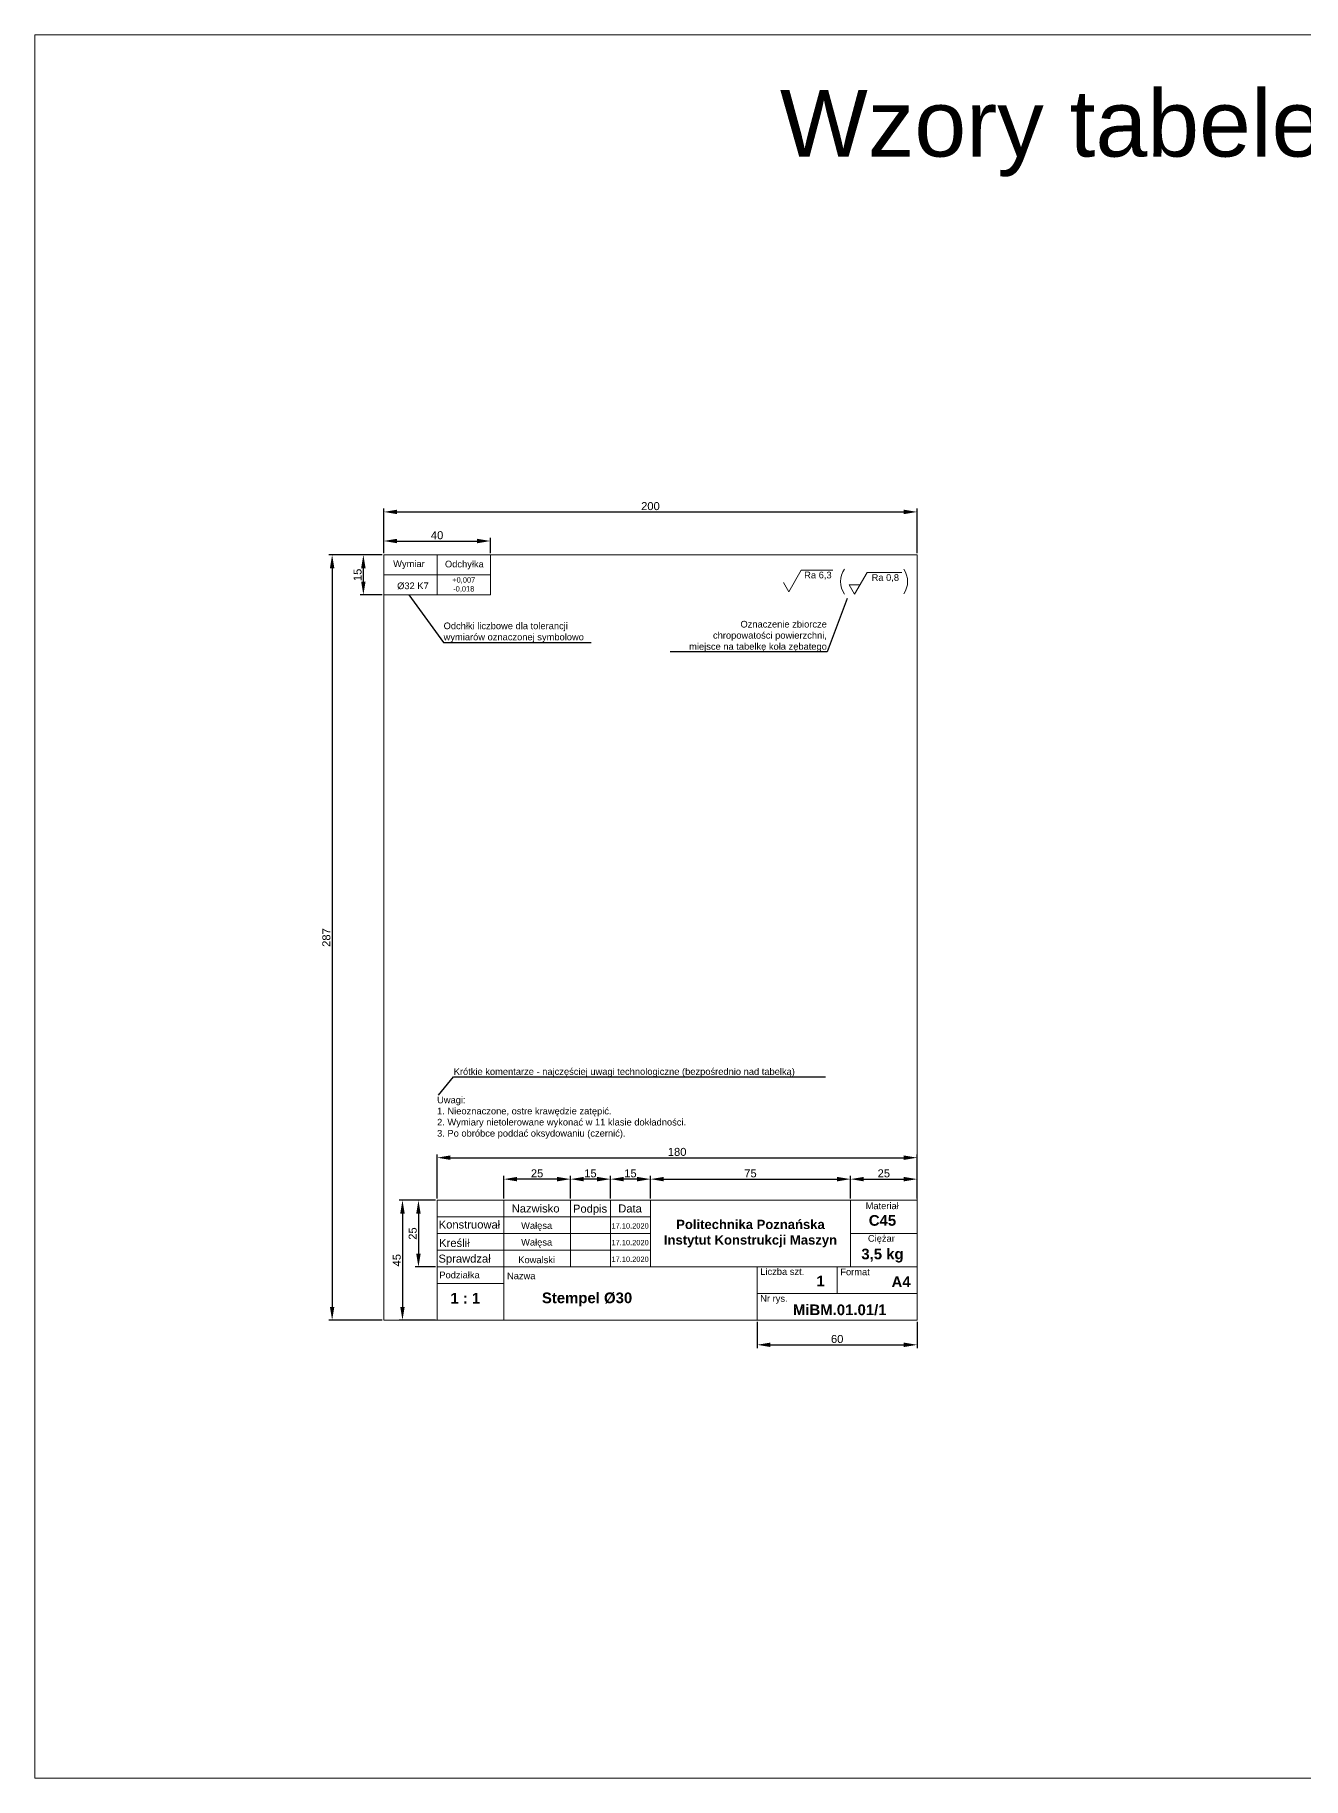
# Model space of a CAD drawing. Header units: millimetres. Extents: x 1987 to 2938, y 1540 to 2194.
# Drawn here: x 1987 to 2463, y 1540 to 2194 of the extents above; entities that cross this region are included whole.
import ezdxf
from ezdxf import colors
from ezdxf.entities.mleader import LeaderData, LeaderLine
from ezdxf.enums import TextEntityAlignment as Align
from ezdxf.math import Vec2, Vec3

# ---------------------------------------------------------------- set-up
doc = ezdxf.new("R2010")
doc.units = ezdxf.units.MM
doc.layers.get('Defpoints').update_dxf_attribs({"lineweight": 9})
doc.layers.add('Cienka', color=7, linetype='Continuous', lineweight=5)
doc.layers.add('Gruba', color=7, linetype='Continuous', lineweight=15)
doc.styles.add('arial_ttf', font='arial.ttf')
doc.styles.add('arial_ttfB', font='arialbd.ttf')
doc.styles.add('Inzynierka', font='arial.ttf')
doc.styles.get("Standard").update_dxf_attribs({"font": 'arial.ttf'})
doc.dimstyles.new('ISO-25', dxfattribs={"dimtxt": 2.5, "dimasz": 2.5, "dimexe": 1.25, "dimexo": 0.625, "dimtad": 1, "dimtxsty": 'Standard', "dimcen": 2.5, "dimadec": 0, "dimazin": 0, "dimtfac": 1, "dimtmove": 0, "dimatfit": 3, "dimfxl": 1, "dimarcsym": 0})

# ---------------------------------------------------------------- blocks, each defined once
blk = doc.blocks.new('*D33')
at = {"layer": 'Cienka', "color": 0, "lineweight": -2, "transparency": 16777216}
for p, q in [((2118.21, 1999.77), (2118.21, 2016.51)), ((2123.21, 2015.26), (2313.21, 2015.26)), ((2318.21, 1999.77), (2318.21, 2016.51))]:
    blk.add_line(p, q, dxfattribs=at)
at = {"layer": 'Cienka', "color": 0, "transparency": 16777216}
for points in [[(2123.21, 2016.09), (2123.21, 2014.43), (2118.21, 2015.26)], [(2313.21, 2016.09), (2313.21, 2014.43), (2318.21, 2015.26)]]:
    blk.add_solid(points, dxfattribs=at)
at = {"layer": 'Defpoints', "color": 0, "transparency": 16777216}
for p in [(2318.21, 2015.26), (2118.21, 1999.15), (2318.21, 1999.15)]:
    blk.add_point(p, dxfattribs=at)
at = {"layer": 'Cienka', "color": 0, "transparency": 16777216, "insert": (2218.21, 2017.42), "char_height": 3, "attachment_point": 5}
blk.add_mtext('200', dxfattribs=at)
blk = doc.blocks.new('*D34')
at = {"layer": 'Cienka', "color": 0, "lineweight": -2, "transparency": 16777216}
for p, q in [((2117.59, 1999.15), (2097.62, 1999.15)), ((2098.87, 1994.15), (2098.87, 1717.15)), ((2117.59, 1712.15), (2097.62, 1712.15))]:
    blk.add_line(p, q, dxfattribs=at)
at = {"layer": 'Cienka', "color": 0, "transparency": 16777216}
for points in [[(2098.03, 1994.15), (2099.7, 1994.15), (2098.87, 1999.15)], [(2098.03, 1717.15), (2099.7, 1717.15), (2098.87, 1712.15)]]:
    blk.add_solid(points, dxfattribs=at)
at = {"layer": 'Defpoints', "color": 0, "transparency": 16777216}
for p in [(2118.21, 1999.15), (2098.87, 1712.15), (2118.21, 1712.15)]:
    blk.add_point(p, dxfattribs=at)
at = {"layer": 'Cienka', "color": 0, "transparency": 16777216, "insert": (2096.71, 1855.65), "char_height": 3, "attachment_point": 5, "rotation": 90}
blk.add_mtext('287', dxfattribs=at)
blk = doc.blocks.new('*D35')
at = {"layer": 'Cienka', "color": 0, "lineweight": -2, "transparency": 16777216}
for p, q in [((2293.21, 1757.77), (2293.21, 1766.3)), ((2298.21, 1765.05), (2313.21, 1765.05)), ((2318.21, 1757.77), (2318.21, 1766.3))]:
    blk.add_line(p, q, dxfattribs=at)
at = {"layer": 'Cienka', "color": 0, "transparency": 16777216}
for points in [[(2298.21, 1765.89), (2298.21, 1764.22), (2293.21, 1765.05)], [(2313.21, 1765.89), (2313.21, 1764.22), (2318.21, 1765.05)]]:
    blk.add_solid(points, dxfattribs=at)
at = {"layer": 'Defpoints', "color": 0, "transparency": 16777216}
for p in [(2318.21, 1765.05), (2293.21, 1757.15), (2318.21, 1757.15)]:
    blk.add_point(p, dxfattribs=at)
at = {"layer": 'Cienka', "color": 0, "transparency": 16777216, "insert": (2305.71, 1767.21), "char_height": 3, "attachment_point": 5}
blk.add_mtext('25', dxfattribs=at)
blk = doc.blocks.new('*D36')
at = {"layer": 'Cienka', "color": 0, "lineweight": -2, "transparency": 16777216}
for p, q in [((2218.21, 1757.77), (2218.21, 1766.3)), ((2223.21, 1765.05), (2288.21, 1765.05)), ((2293.21, 1757.77), (2293.21, 1766.3))]:
    blk.add_line(p, q, dxfattribs=at)
at = {"layer": 'Cienka', "color": 0, "transparency": 16777216}
for points in [[(2223.21, 1765.89), (2223.21, 1764.22), (2218.21, 1765.05)], [(2288.21, 1765.89), (2288.21, 1764.22), (2293.21, 1765.05)]]:
    blk.add_solid(points, dxfattribs=at)
at = {"layer": 'Defpoints', "color": 0, "transparency": 16777216}
for p in [(2293.21, 1765.05), (2218.21, 1757.15), (2293.21, 1757.15)]:
    blk.add_point(p, dxfattribs=at)
at = {"layer": 'Cienka', "color": 0, "transparency": 16777216, "insert": (2255.71, 1767.21), "char_height": 3, "attachment_point": 5}
blk.add_mtext('75', dxfattribs=at)
blk = doc.blocks.new('*D37')
at = {"layer": 'Cienka', "color": 0, "lineweight": -2, "transparency": 16777216}
for p, q in [((2203.21, 1757.77), (2203.21, 1766.3)), ((2213.21, 1765.05), (2208.21, 1765.05)), ((2218.21, 1757.77), (2218.21, 1766.3))]:
    blk.add_line(p, q, dxfattribs=at)
at = {"layer": 'Cienka', "color": 0, "transparency": 16777216}
for points in [[(2208.21, 1765.89), (2208.21, 1764.22), (2203.21, 1765.05)], [(2213.21, 1765.89), (2213.21, 1764.22), (2218.21, 1765.05)]]:
    blk.add_solid(points, dxfattribs=at)
at = {"layer": 'Defpoints', "color": 0, "transparency": 16777216}
for p in [(2203.21, 1765.05), (2203.21, 1757.15), (2218.21, 1757.15)]:
    blk.add_point(p, dxfattribs=at)
at = {"layer": 'Cienka', "color": 0, "transparency": 16777216, "insert": (2210.71, 1767.21), "char_height": 3, "attachment_point": 5}
blk.add_mtext('15', dxfattribs=at)
blk = doc.blocks.new('*D38')
at = {"layer": 'Cienka', "color": 0, "lineweight": -2, "transparency": 16777216}
for p, q in [((2188.21, 1757.77), (2188.21, 1766.3)), ((2198.21, 1765.05), (2193.21, 1765.05)), ((2203.21, 1757.77), (2203.21, 1766.3))]:
    blk.add_line(p, q, dxfattribs=at)
at = {"layer": 'Cienka', "color": 0, "transparency": 16777216}
for points in [[(2193.21, 1765.89), (2193.21, 1764.22), (2188.21, 1765.05)], [(2198.21, 1765.89), (2198.21, 1764.22), (2203.21, 1765.05)]]:
    blk.add_solid(points, dxfattribs=at)
at = {"layer": 'Defpoints', "color": 0, "transparency": 16777216}
for p in [(2188.21, 1765.05), (2188.21, 1757.15), (2203.21, 1757.15)]:
    blk.add_point(p, dxfattribs=at)
at = {"layer": 'Cienka', "color": 0, "transparency": 16777216, "insert": (2195.71, 1767.21), "char_height": 3, "attachment_point": 5}
blk.add_mtext('15', dxfattribs=at)
blk = doc.blocks.new('*D39')
at = {"layer": 'Cienka', "color": 0, "lineweight": -2, "transparency": 16777216}
for p, q in [((2163.21, 1757.77), (2163.21, 1766.3)), ((2183.21, 1765.05), (2168.21, 1765.05)), ((2188.21, 1757.77), (2188.21, 1766.3))]:
    blk.add_line(p, q, dxfattribs=at)
at = {"layer": 'Cienka', "color": 0, "transparency": 16777216}
for points in [[(2168.21, 1765.89), (2168.21, 1764.22), (2163.21, 1765.05)], [(2183.21, 1765.89), (2183.21, 1764.22), (2188.21, 1765.05)]]:
    blk.add_solid(points, dxfattribs=at)
at = {"layer": 'Defpoints', "color": 0, "transparency": 16777216}
for p in [(2163.21, 1765.05), (2163.21, 1757.15), (2188.21, 1757.15)]:
    blk.add_point(p, dxfattribs=at)
at = {"layer": 'Cienka', "color": 0, "transparency": 16777216, "insert": (2175.71, 1767.21), "char_height": 3, "attachment_point": 5}
blk.add_mtext('25', dxfattribs=at)
blk = doc.blocks.new('*D40')
at = {"layer": 'Cienka', "color": 0, "lineweight": -2, "transparency": 16777216}
for p, q in [((2137.59, 1757.15), (2129.97, 1757.15)), ((2131.22, 1752.15), (2131.22, 1737.15)), ((2137.59, 1732.15), (2129.97, 1732.15))]:
    blk.add_line(p, q, dxfattribs=at)
at = {"layer": 'Cienka', "color": 0, "transparency": 16777216}
for points in [[(2130.39, 1752.15), (2132.06, 1752.15), (2131.22, 1757.15)], [(2130.39, 1737.15), (2132.06, 1737.15), (2131.22, 1732.15)]]:
    blk.add_solid(points, dxfattribs=at)
at = {"layer": 'Defpoints', "color": 0, "transparency": 16777216}
for p in [(2138.21, 1757.15), (2131.22, 1732.15), (2138.21, 1732.15)]:
    blk.add_point(p, dxfattribs=at)
at = {"layer": 'Cienka', "color": 0, "transparency": 16777216, "insert": (2129.07, 1744.65), "char_height": 3, "attachment_point": 5, "rotation": 90}
blk.add_mtext('25', dxfattribs=at)
blk = doc.blocks.new('*D41')
at = {"layer": 'Cienka', "color": 0, "lineweight": -2, "transparency": 16777216}
for p, q in [((2137.59, 1757.15), (2123.99, 1757.15)), ((2125.24, 1752.15), (2125.24, 1717.15)), ((2137.59, 1712.15), (2123.99, 1712.15))]:
    blk.add_line(p, q, dxfattribs=at)
at = {"layer": 'Cienka', "color": 0, "transparency": 16777216}
for points in [[(2124.4, 1752.15), (2126.07, 1752.15), (2125.24, 1757.15)], [(2124.4, 1717.15), (2126.07, 1717.15), (2125.24, 1712.15)]]:
    blk.add_solid(points, dxfattribs=at)
at = {"layer": 'Defpoints', "color": 0, "transparency": 16777216}
for p in [(2138.21, 1757.15), (2125.24, 1712.15), (2138.21, 1712.15)]:
    blk.add_point(p, dxfattribs=at)
at = {"layer": 'Cienka', "color": 0, "transparency": 16777216, "insert": (2123.09, 1734.65), "char_height": 3, "attachment_point": 5, "rotation": 90}
blk.add_mtext('45', dxfattribs=at)
blk = doc.blocks.new('*D42')
at = {"layer": 'Cienka', "color": 0, "lineweight": -2, "transparency": 16777216}
for p, q in [((2258.21, 1711.52), (2258.21, 1701.69)), ((2318.21, 1711.52), (2318.21, 1701.69)), ((2263.21, 1702.94), (2313.21, 1702.94))]:
    blk.add_line(p, q, dxfattribs=at)
at = {"layer": 'Cienka', "color": 0, "transparency": 16777216}
for points in [[(2263.21, 1703.77), (2263.21, 1702.1), (2258.21, 1702.94)], [(2313.21, 1703.77), (2313.21, 1702.1), (2318.21, 1702.94)]]:
    blk.add_solid(points, dxfattribs=at)
at = {"layer": 'Defpoints', "color": 0, "transparency": 16777216}
for p in [(2258.21, 1712.15), (2318.21, 1712.15), (2318.21, 1702.94)]:
    blk.add_point(p, dxfattribs=at)
at = {"layer": 'Cienka', "color": 0, "transparency": 16777216, "insert": (2288.21, 1705.09), "char_height": 3, "attachment_point": 5}
blk.add_mtext('60', dxfattribs=at)
blk = doc.blocks.new('*D43')
at = {"layer": 'Cienka', "color": 0, "lineweight": -2, "transparency": 16777216}
for p, q in [((2138.21, 1757.77), (2138.21, 1774.35)), ((2143.21, 1773.1), (2313.21, 1773.1)), ((2318.21, 1757.77), (2318.21, 1774.35))]:
    blk.add_line(p, q, dxfattribs=at)
at = {"layer": 'Cienka', "color": 0, "transparency": 16777216}
for points in [[(2143.21, 1773.94), (2143.21, 1772.27), (2138.21, 1773.1)], [(2313.21, 1773.94), (2313.21, 1772.27), (2318.21, 1773.1)]]:
    blk.add_solid(points, dxfattribs=at)
at = {"layer": 'Defpoints', "color": 0, "transparency": 16777216}
for p in [(2318.21, 1773.1), (2138.21, 1757.15), (2318.21, 1757.15)]:
    blk.add_point(p, dxfattribs=at)
at = {"layer": 'Cienka', "color": 0, "transparency": 16777216, "insert": (2228.21, 1775.26), "char_height": 3, "attachment_point": 5}
blk.add_mtext('180', dxfattribs=at)
blk = doc.blocks.new('Nawias')
at = {"layer": 'Cienka', "transparency": 33554687}
blk.add_arc((15083.66, -815.45), 8, 324.94335, 35.05665, dxfattribs=at)
blk = doc.blocks.new('Nawias 2')
at = {"layer": 'Cienka', "transparency": 33554687}
blk.add_arc((15076.37, -815.45), 8, 144.16079, 215.83921, dxfattribs=at)
blk = doc.blocks.new('_None')
blk = doc.blocks.new('*D44')
at = {"layer": 'Cienka', "color": 0, "lineweight": -2, "transparency": 16777216}
for p, q in [((2118.21, 1999.77), (2118.21, 2005.6)), ((2123.21, 2004.35), (2153.21, 2004.35)), ((2158.21, 1999.77), (2158.21, 2005.6))]:
    blk.add_line(p, q, dxfattribs=at)
at = {"layer": 'Cienka', "color": 0, "transparency": 16777216}
for points in [[(2123.21, 2005.18), (2123.21, 2003.51), (2118.21, 2004.35)], [(2153.21, 2005.18), (2153.21, 2003.51), (2158.21, 2004.35)]]:
    blk.add_solid(points, dxfattribs=at)
at = {"layer": 'Defpoints', "color": 0, "transparency": 16777216}
for p in [(2158.21, 2004.35), (2118.21, 1999.15), (2158.21, 1999.15)]:
    blk.add_point(p, dxfattribs=at)
at = {"layer": 'Cienka', "color": 0, "transparency": 16777216, "insert": (2138.21, 2006.5), "char_height": 3, "attachment_point": 5}
blk.add_mtext('40', dxfattribs=at)
blk = doc.blocks.new('*D45')
at = {"layer": 'Cienka', "color": 0, "lineweight": -2, "transparency": 16777216}
for p, q in [((2117.59, 1999.15), (2109.32, 1999.15)), ((2110.57, 1989.15), (2110.57, 1994.15)), ((2117.59, 1984.15), (2109.32, 1984.15))]:
    blk.add_line(p, q, dxfattribs=at)
at = {"layer": 'Cienka', "color": 0, "transparency": 16777216}
for points in [[(2109.74, 1994.15), (2111.4, 1994.15), (2110.57, 1999.15)], [(2109.74, 1989.15), (2111.4, 1989.15), (2110.57, 1984.15)]]:
    blk.add_solid(points, dxfattribs=at)
at = {"layer": 'Defpoints', "color": 0, "transparency": 16777216}
for p in [(2110.57, 1999.15), (2118.21, 1999.15), (2118.21, 1984.15)]:
    blk.add_point(p, dxfattribs=at)
at = {"layer": 'Cienka', "color": 0, "transparency": 16777216, "insert": (2108.41, 1991.65), "char_height": 3, "attachment_point": 5, "rotation": 90}
blk.add_mtext('15', dxfattribs=at)

msp = doc.modelspace()

# ---------------------------------------------------------------- linework, layer by layer
at = {"layer": 'Cienka'}
msp.add_lwpolyline([(1987.408, 2194.15), (2938.433, 2194.15), (2938.433, 1540.436), (1987.408, 1540.436)], close=True, dxfattribs=at)
at = {"layer": 'Cienka', "transparency": 33554687}
for points in [[(2268.038, 1988.77), (2270.033, 1985.314), (2274.718, 1993.428)], [(2274.718, 1993.428), (2286.623, 1993.428)], [(2292.777, 1987.913), (2294.773, 1984.457), (2299.457, 1992.572)], [(2292.777, 1987.913), (2296.768, 1987.913)], [(2299.457, 1992.572), (2312.432, 1992.572)]]:
    msp.add_lwpolyline(points, dxfattribs=at)
at = {"layer": 'Gruba'}
for p, q in [((2138.214, 1999.149), (2138.214, 1991.649)), ((2138.214, 1999.149), (2138.214, 1991.649)), ((2158.214, 1991.649), (2158.214, 1999.149)), ((2138.214, 1991.649), (2118.214, 1991.649)), ((2118.214, 1991.649), (2138.214, 1991.649)), ((2138.214, 1991.649), (2158.214, 1991.649)), ((2138.214, 1991.649), (2138.214, 1984.149)), ((2138.214, 1991.649), (2158.214, 1991.649)), ((2138.214, 1984.149), (2138.214, 1991.649)), ((2158.214, 1991.649), (2158.214, 1984.149)), ((2138.214, 1984.149), (2118.214, 1984.149)), ((2158.214, 1984.149), (2138.214, 1984.149)), ((2138.214, 1757.149), (2163.214, 1757.149)), ((2163.214, 1757.149), (2163.214, 1712.149)), ((2163.214, 1757.149), (2188.214, 1757.149)), ((2188.214, 1757.149), (2188.214, 1732.149)), ((2188.214, 1757.149), (2203.214, 1757.149)), ((2203.214, 1757.149), (2203.214, 1732.149)), ((2203.214, 1757.149), (2218.214, 1757.149)), ((2218.214, 1757.149), (2218.214, 1732.149)), ((2218.214, 1744.649), (2218.214, 1757.149)), ((2218.214, 1750.899), (2138.214, 1750.899)), ((2218.214, 1744.649), (2138.214, 1744.649)), ((2218.214, 1732.149), (2218.214, 1744.649)), ((2293.214, 1744.649), (2318.214, 1744.649)), ((2218.214, 1738.399), (2138.214, 1738.399)), ((2293.214, 1732.149), (2138.214, 1732.149)), ((2163.214, 1725.899), (2138.214, 1725.899)), ((2163.214, 1732.149), (2163.214, 1725.899)), ((2258.214, 1712.149), (2258.214, 1732.149)), ((2288.214, 1722.149), (2288.214, 1732.149)), ((2258.214, 1722.149), (2318.214, 1722.149)), ((2318.214, 1712.149), (2258.214, 1712.149))]:
    msp.add_line(p, q, dxfattribs=at)
for points in [[(2118.214, 1999.149), (2318.214, 1999.149), (2318.214, 1712.149), (2118.214, 1712.149)], [(2318.214, 1712.149), (2138.214, 1712.149), (2138.214, 1757.149), (2318.214, 1757.149)], [(2318.214, 1757.149), (2293.214, 1757.149), (2293.214, 1732.149), (2318.214, 1732.149)]]:
    msp.add_lwpolyline(points, close=True, dxfattribs=at)

# ---------------------------------------------------------------- block references
at = {"layer": 'Cienka'}
for name, p in [('Nawias 2', (-12778.874, 2804.591)), ('Nawias', (-12777.043, 2804.591))]:
    msp.add_blockref(name, p, dxfattribs=at)

# ---------------------------------------------------------------- texts
for s, width, heights, insert, char_height, attachment_point in [('Wzory tabelek rysunkowych', 439.67128, [3.235], (2266.744, 2173.507), 25, 1), ('Wałęsa', 23.29132, [0], (2175.541, 1747.278), 2.5, 5), ('17.10.2020', 23.29132, [0], (2210.585, 1747.503), 2, 5), ('{\\fArial|b1|i0|c238|p34;C45}', 18.79507, [4.319], (2305.201, 1749.546), 4, 5), ('Wałęsa', 23.29132, [0], (2175.541, 1741.028), 2.5, 5), ('17.10.2020', 23.29132, [0], (2210.585, 1741.253), 2, 5), ('{\\fArial|b1|i0|c238|p34;3,5 kg}', 18.79507, [4.319], (2305.201, 1736.375), 4, 5), ('Kowalski', 23.29132, [0], (2175.541, 1734.778), 2.5, 5), ('17.10.2020', 23.29132, [0], (2210.585, 1735.003), 2, 5)]:
    msp.add_mtext_dynamic_manual_height_columns(s, width=width, gutter_width=12.5, heights=heights, dxfattribs=dict(at, insert=insert, char_height=char_height, attachment_point=attachment_point))
at = {"layer": 'Cienka', "insert": (2148.214, 1987.899), "char_height": 2, "attachment_point": 5, "style": 'Inzynierka'}
msp.add_mtext_dynamic_manual_height_columns('\\pxqc;+0,007\\P-0,018', width=20, gutter_width=20, heights=[0], dxfattribs=at)
at = {"layer": 'Cienka', "transparency": 33554687, "char_height": 2.5, "attachment_point": 1}
for s, insert, width in [('Ra 6,3', (2275.851, 1992.834), 14.06166), ('Ra 0,8', (2301.12, 1991.914), 23.25285)]:
    msp.add_mtext(s, dxfattribs=dict(at, insert=insert, width=width))
at = {"layer": 'Gruba', "style": 'arial_ttf'}
for s, p in [('Wymiar', (2121.742, 1994.58)), ('Odchyłka', (2141.169, 1994.46)), ('%%C32 K7', (2123.231, 1986.294))]:
    msp.add_text(s, height=2.5, dxfattribs=at).set_placement(p)
at = {"layer": 'Gruba', "color": 7}
for s, height, style, p in [('Nazwisko', 3, 'arial_ttf', (2166.18, 1755.557)), ('Podpis', 3, 'arial_ttf', (2189.163, 1755.488)), ('Data', 3, 'arial_ttf', (2206.136, 1755.56)), ('Materiał', 2.5, 'arial_ttf', (2298.889, 1756.304)), ('Konstruował', 3, 'arial_ttf', (2138.826, 1749.535)), ('Kreślił', 3, 'arial_ttf', (2138.983, 1742.634)), ('Ciężar', 2.5, 'arial_ttf', (2299.742, 1744.091)), ('Sprawdzał', 3, 'arial_ttf', (2138.737, 1736.761)), ('Podziałka', 2.5, 'arial_ttf', (2139.058, 1730.371)), ('Nazwa', 2.5, 'arial_ttf', (2164.421, 1730.035)), ('1', 4, 'arial_ttfB', (2280.458, 1728.83)), ('Format', 2.5, 'arial_ttf', (2289.392, 1731.53)), ('A4', 4, 'arial_ttfB', (2308.605, 1728.56)), ('1 : 1', 4, 'arial_ttfB', (2143.214, 1722.42)), ('Stempel %%C30', 4, 'arial_ttfB', (2177.511, 1722.54)), ('Nr rys.', 2.5, 'arial_ttf', (2259.36, 1721.557)), ('MiBM.01.01/1', 4, 'arial_ttfB', (2271.635, 1718.056))]:
    msp.add_text(s, height=height, dxfattribs=dict(at, style=style)).set_placement(p, align=Align.TOP_LEFT)
at = {"layer": 'Gruba', "insert": (2138.214, 1796.006), "char_height": 2.5, "width": 181.12158, "attachment_point": 1, "style": 'Inzynierka'}
msp.add_mtext('\\A1;Uwagi:\\P1. Nieoznaczone, ostre krawędzie zatępić.\\P2. Wymiary nietolerowane wykonać w 11 klasie dokładności.\\P3. Po obróbce poddać oksydowaniu (czernić).', dxfattribs=at)
at = {"layer": 'Gruba'}
for s, width, insert, char_height, attachment_point in [('{\\fArial|b1|i0|c238|p34;Politechnika Poznańska\\PInstytut Konstrukcji Maszyn}', 75, (2255.714, 1744.649), 3.5, 5), ('Liczba szt.', 17.01044, (2259.378, 1731.65), 2.5, 1)]:
    msp.add_mtext_dynamic_manual_height_columns(s, width=width, gutter_width=12.5, heights=[0], dxfattribs=dict(at, insert=insert, char_height=char_height, attachment_point=attachment_point))

# ---------------------------------------------------------------- dimensions: what is measured, and where the dimension line sits
at = {"layer": 'Cienka', "color": 1}
dim = msp.add_linear_dim(base=(2318.214, 2015.261), p1=(2118.214, 1999.149), p2=(2318.214, 1999.149), dimstyle='ISO-25', override={"dimtxt": 3, "dimasz": 5}, dxfattribs=at)
dim.commit()
dim.dimension.update_dxf_attribs({"geometry": '*D33', "text_midpoint": (2218.214, 2015.261), "dimtype": 160})
for base, p1, p2, picture, middle in [((2158.214, 2004.347), (2118.214, 1999.149), (2158.214, 1999.149), '*D44', (2138.214, 2006.504)), ((2318.214, 1773.103), (2138.214, 1757.149), (2318.214, 1757.149), '*D43', (2228.214, 1775.26)), ((2163.214, 1765.055), (2188.214, 1757.149), (2163.214, 1757.149), '*D39', (2175.714, 1767.211)), ((2188.214, 1765.055), (2203.214, 1757.149), (2188.214, 1757.149), '*D38', (2195.714, 1767.211)), ((2203.214, 1765.055), (2218.214, 1757.149), (2203.214, 1757.149), '*D37', (2210.714, 1767.211)), ((2293.214, 1765.055), (2218.214, 1757.149), (2293.214, 1757.149), '*D36', (2255.714, 1767.205)), ((2318.214, 1765.055), (2293.214, 1757.149), (2318.214, 1757.149), '*D35', (2305.714, 1767.211)), ((2318.214, 1702.936), (2258.214, 1712.149), (2318.214, 1712.149), '*D42', (2288.214, 1705.092))]:
    dim = msp.add_linear_dim(base=base, p1=p1, p2=p2, dimstyle='ISO-25', override={"dimtxt": 3, "dimasz": 5}, dxfattribs=at)
    dim.commit()
    dim.dimension.update_dxf_attribs({"geometry": picture, "text_midpoint": middle})
for base, p1, p2, picture, middle in [((2098.867, 1712.149), (2118.214, 1999.149), (2118.214, 1712.149), '*D34', (2096.71, 1855.649)), ((2110.571, 1999.149), (2118.214, 1984.149), (2118.214, 1999.149), '*D45', (2108.415, 1991.649))]:
    dim = msp.add_linear_dim(base=base, p1=p1, p2=p2, angle=90, dimstyle='ISO-25', override={"dimtxt": 3, "dimasz": 5}, dxfattribs=at)
    dim.commit()
    dim.dimension.update_dxf_attribs({"geometry": picture, "text_midpoint": middle})
for base, p2, picture, middle in [((2125.236, 1712.149), (2138.214, 1712.149), '*D41', (2125.236, 1734.649)), ((2131.222, 1732.149), (2138.214, 1732.149), '*D40', (2131.222, 1744.649))]:
    dim = msp.add_linear_dim(base=base, p1=(2138.214, 1757.149), p2=p2, angle=90, dimstyle='ISO-25', override={"dimtxt": 3, "dimasz": 5}, dxfattribs=at)
    dim.commit()
    dim.dimension.update_dxf_attribs({"geometry": picture, "text_midpoint": middle, "dimtype": 160})

# ---------------------------------------------------------------- leaders
ml = msp.add_multileader_mtext('Standard', dxfattribs=at)
ml.set_content('Odchłki liczbowe dla tolerancji \\Pwymiarów oznaczonej symbolowo', color=1, style='arial_ttf')
ml.set_leader_properties(color=256)
ml.set_arrow_properties(name='NONE')
ml.build(insert=Vec2(0, 0))
ml.multileader.update_dxf_attribs({"has_dogleg": 0, "text_left_attachment_type": 5, "text_right_attachment_type": 6, "dogleg_length": 0.36, "arrow_head_size": 1})
ctx = ml.context
ctx.base_point, ctx.char_height, ctx.arrow_head_size, ctx.landing_gap_size, ctx.plane_origin = Vec3(2140.569, 1966.324), 2.5, 1, 0.09, Vec3(2184.889, 1960.655)
ctx.left_attachment, ctx.right_attachment = 5, 6
notes = []
notes.append((ctx, [(0, (1, 1, 0), (2140.209, 1966.324), (1, 0), 0.36, [(0, [(2127.669, 1984.149)], 0, [])])]))
ctx.mtext.insert, ctx.mtext.flow_direction = Vec3(2140.659, 1973.784), 5
ml = msp.add_multileader_mtext('Standard', dxfattribs=at)
ml.set_content('Oznaczenie zbiorcze \\Pchropowatości powierzchni, \\Pmiejsce na tabelkę koła zębatego', color=1, style='arial_ttf')
ml.set_leader_properties(color=256)
ml.set_arrow_properties(name='NONE')
ml.build(insert=Vec2(0, 0))
ml.multileader.update_dxf_attribs({"has_dogleg": 0, "text_left_attachment_type": 5, "text_right_attachment_type": 5, "dogleg_length": 0.36, "arrow_head_size": 1})
ctx = ml.context
ctx.base_point, ctx.char_height, ctx.arrow_head_size, ctx.landing_gap_size, ctx.plane_origin = Vec3(2232.986, 1962.781), 2.5, 1, 0.09, Vec3(2292.784, 1960.655)
ctx.left_attachment, ctx.right_attachment, ctx.text_align_type = 5, 5, 2
notes.append((ctx, [(1, (1, 1, 0), (2284.811, 1962.781), (-1, 0), 0.36, [(0, [(2292.021, 1982.848)], 0, [])])]))
ctx.mtext.insert, ctx.mtext.alignment, ctx.mtext.flow_direction = Vec3(2284.361, 1974.408), 3, 5
ml = msp.add_multileader_mtext('Standard', dxfattribs=at)
ml.set_content('Krótkie komentarze - najczęściej uwagi technologiczne (bezpośrednio nad tabelką)', color=1, style='arial_ttf')
ml.set_leader_properties(color=256)
ml.set_arrow_properties(name='NONE')
ml.build(insert=Vec2(0, 0))
ml.multileader.update_dxf_attribs({"has_dogleg": 0, "text_left_attachment_type": 5, "text_right_attachment_type": 6, "dogleg_length": 0.36, "arrow_head_size": 1})
ctx = ml.context
ctx.base_point, ctx.char_height, ctx.arrow_head_size, ctx.landing_gap_size, ctx.plane_origin = Vec3(2144.351, 1803.377), 2.5, 1, 0.09, Vec3(2194.071, 1790.755)
ctx.left_attachment, ctx.right_attachment = 5, 6
notes.append((ctx, [(0, (1, 1, 0), (2143.991, 1803.377), (1, 0), 0.36, [(0, [(2138.745, 1796.495)], 0, [])])]))
ctx.mtext.insert, ctx.mtext.flow_direction = Vec3(2144.441, 1806.654), 5
for ctx, leaders in notes:
    for number, flags, end, landing, length, lines in leaders:
        leader = LeaderData()
        leader.index, (leader.has_last_leader_line, leader.has_dogleg_vector, leader.attachment_direction) = number, flags
        leader.last_leader_point, leader.dogleg_vector, leader.dogleg_length = Vec3(end), Vec3(landing), length
        for number, points, colour, breaks in lines:
            line = LeaderLine()
            line.index, line.vertices, line.color, line.breaks = number, Vec3.list(points), colors.encode_raw_color(colour), breaks
            leader.lines.append(line)
        ctx.leaders.append(leader)

doc.saveas('drawing.dxf')
